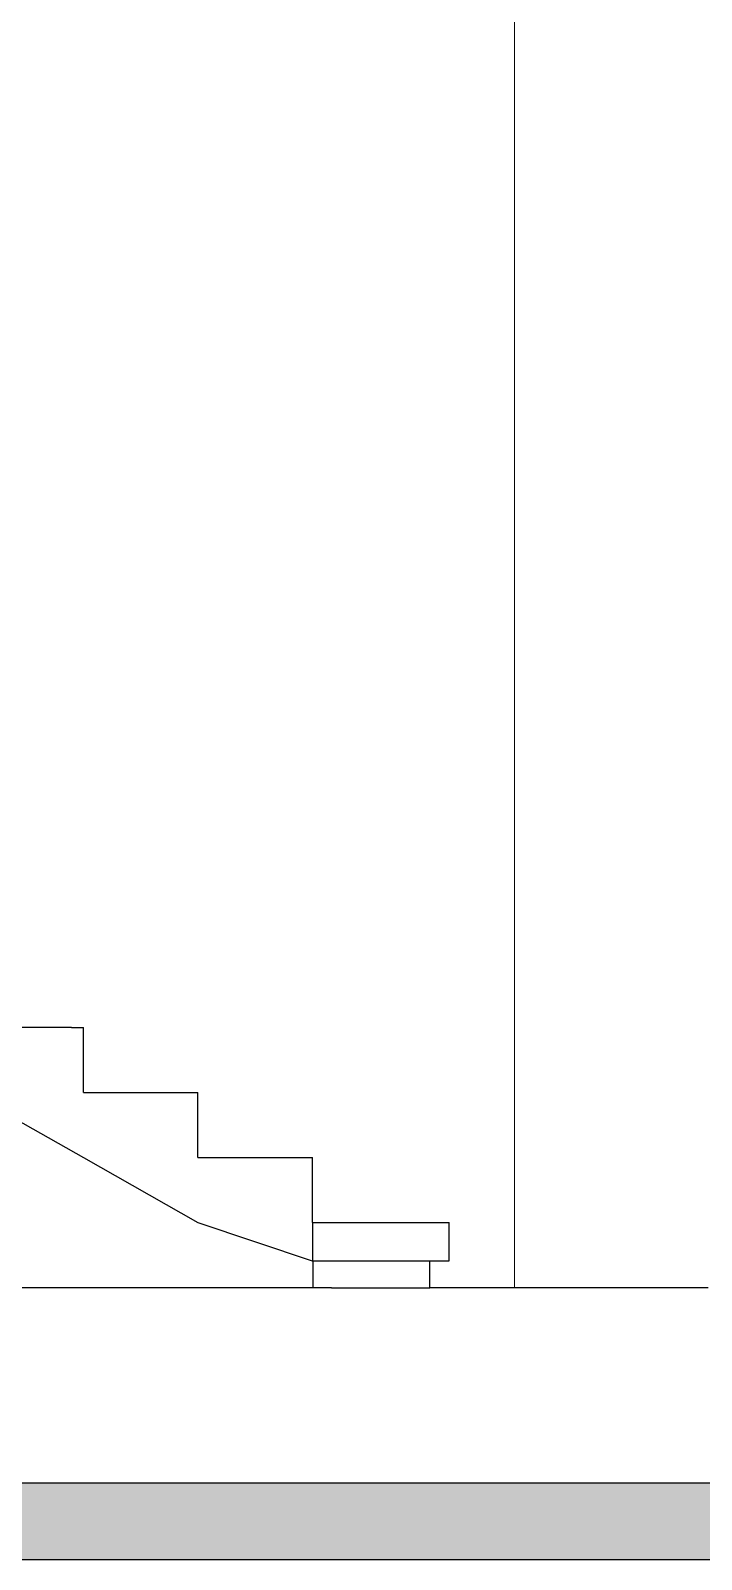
# Model space of a CAD drawing. Header units: metres. Extents: x 294 to 1101, y -498 to -355.
# Drawn here: x 615.47 to 617.223, y -471.395 to -467.4 of the extents above; entities that cross this region are included whole.
import ezdxf

# ---------------------------------------------------------------- set-up
doc = ezdxf.new("R2010")
doc.units = ezdxf.units.M
doc.layers.add('19-JARDINERIA', color=80, linetype='Continuous', lineweight=0)
doc.layers.add('wall', color=7, linetype='Continuous', lineweight=25)
doc.layers.add('SectionCutEdges', color=7, linetype='Continuous')

msp = doc.modelspace()

# ---------------------------------------------------------------- hatches: boundary and pattern name
at = {"layer": 'wall'}
h = msp.add_hatch(color=256, dxfattribs=at)
h.dxf.hatch_style = 1
h.paths.add_polyline_path([(630.3583, -471.1949), (626.3855, -471.1949), (625.9803, -471.1949), (625.9791, -471.1949), (625.9774, -471.1949), (625.9757, -471.1949), (625.9739, -471.1949), (625.9721, -471.1949), (625.9702, -471.1949), (625.9683, -471.1949), (625.9664, -471.1949), (625.9645, -471.1949), (625.9626, -471.1949), (625.9606, -471.1949), (625.9587, -471.1949), (625.9568, -471.1949), (625.9549, -471.1949), (625.9531, -471.1949), (625.9512, -471.1949), (625.9495, -471.1949), (625.9477, -471.1949), (625.9461, -471.1949), (625.9445, -471.1949), (625.943, -471.1949), (625.5182, -471.1949), (625.5167, -471.1949), (625.5154, -471.1949), (625.5141, -471.1949), (625.5129, -471.1949), (625.5119, -471.1949), (625.5109, -471.1949), (625.51, -471.1949), (625.5093, -471.1949), (625.5086, -471.1949), (625.5081, -471.1949), (625.5077, -471.1949), (625.5074, -471.1949), (625.5072, -471.1949), (625.5072, -471.1949), (625.1074, -471.1949), (620.6804, -471.1949), (618.3734, -471.1949), (617.7511, -471.1949), (617.4254, -471.1949), (617.4195, -471.1949), (617.4161, -471.1949), (617.4105, -471.1949), (617.4101, -471.1949), (617.1279, -471.1949), (617.1214, -471.1949), (617.1149, -471.1949), (617.1084, -471.1949), (617.102, -471.1949), (617.0958, -471.1949), (617.0897, -471.1949), (617.0837, -471.1949), (617.0779, -471.1949), (617.0724, -471.1949), (617.067, -471.1949), (617.0572, -471.1949), (617.0486, -471.1949), (617.0413, -471.1949), (617.0382, -471.1949), (617.0313, -471.1949), (617.0298, -471.1949), (617.0288, -471.1949), (617.0281, -471.1949), (617.0279, -471.1949), (615.3262, -471.1949), (615.3262, -471.3949), (630.3583, -471.3949)])

# ---------------------------------------------------------------- linework, layer by layer
for p, q in [((616.2063, -470.5149), (616.2062, -470.5149)), ((616.2068, -470.5149), (616.2063, -470.5149)), ((616.2068, -470.6149), (616.2062, -470.6149)), ((616.2086, -470.6849), (616.2086, -470.6149)), ((616.1985, -470.6849), (615.4393, -470.6849)), ((615.5759, -470.6849), (615.5703, -470.6849)), ((615.5788, -470.6849), (615.5759, -470.6849)), ((615.6039, -470.6849), (615.5788, -470.6849)), ((615.6065, -470.6849), (615.6039, -470.6849)), ((615.8698, -470.6849), (615.8635, -470.6849)), ((615.8731, -470.6849), (615.8698, -470.6849)), ((615.8966, -470.6849), (615.8731, -470.6849)), ((615.907, -470.6849), (615.8966, -470.6849)), ((616.1609, -470.6849), (616.1541, -470.6849)), ((616.1644, -470.6849), (616.1609, -470.6849)), ((616.1932, -470.6849), (616.1644, -470.6849)), ((616.2072, -470.6849), (616.1932, -470.6849)), ((616.2086, -470.6849), (616.1985, -470.6849)), ((616.7344, -470.6849), (616.5139, -470.6849)), ((616.5239, -470.6849), (616.5139, -470.6849)), ((616.5515, -470.6849), (616.5239, -470.6849)), ((616.5643, -470.6849), (616.5515, -470.6849)), ((616.671, -470.6849), (616.5826, -470.6849)), ((616.6236, -470.6849), (616.6234, -470.6849)), ((616.6241, -470.6849), (616.6236, -470.6849)), ((616.625, -470.6849), (616.6241, -470.6849)), ((616.6262, -470.6849), (616.625, -470.6849)), ((616.6277, -470.6849), (616.6262, -470.6849)), ((616.6295, -470.6849), (616.6277, -470.6849)), ((616.6317, -470.6849), (616.6295, -470.6849)), ((616.6342, -470.6849), (616.6317, -470.6849)), ((616.6369, -470.6849), (616.6342, -470.6849)), ((616.64, -470.6849), (616.6369, -470.6849)), ((616.6433, -470.6849), (616.64, -470.6849)), ((616.6469, -470.6849), (616.6433, -470.6849)), ((616.6507, -470.6849), (616.6469, -470.6849)), ((616.6548, -470.6849), (616.6507, -470.6849)), ((616.659, -470.6849), (616.6548, -470.6849)), ((616.6635, -470.6849), (616.659, -470.6849)), ((616.6681, -470.6849), (616.6635, -470.6849)), ((616.6729, -470.6849), (616.6681, -470.6849)), ((616.6711, -470.6849), (616.671, -470.6849)), ((616.6713, -470.6849), (616.6711, -470.6849)), ((616.6716, -470.6849), (616.6713, -470.6849)), ((616.6721, -470.6849), (616.6716, -470.6849)), ((616.6727, -470.6849), (616.6721, -470.6849)), ((616.6735, -470.6849), (616.6727, -470.6849)), ((616.6778, -470.6849), (616.6729, -470.6849)), ((616.6744, -470.6849), (616.6735, -470.6849)), ((616.6754, -470.6849), (616.6744, -470.6849)), ((616.6765, -470.6849), (616.6754, -470.6849)), ((616.6777, -470.6849), (616.6765, -470.6849)), ((616.6791, -470.6849), (616.6777, -470.6849)), ((616.6828, -470.6849), (616.6778, -470.6849)), ((616.6805, -470.6849), (616.6791, -470.6849)), ((616.6821, -470.6849), (616.6805, -470.6849)), ((616.6837, -470.6849), (616.6821, -470.6849)), ((616.6879, -470.6849), (616.6828, -470.6849)), ((616.6855, -470.6849), (616.6837, -470.6849)), ((616.6873, -470.6849), (616.6855, -470.6849)), ((616.6891, -470.6849), (616.6873, -470.6849)), ((616.6931, -470.6849), (616.6879, -470.6849)), ((616.6911, -470.6849), (616.6891, -470.6849)), ((616.6931, -470.6849), (616.6911, -470.6849)), ((616.6951, -470.6849), (616.6931, -470.6849)), ((616.6983, -470.6849), (616.6931, -470.6849)), ((616.6972, -470.6849), (616.6951, -470.6849)), ((616.6993, -470.6849), (616.6972, -470.6849)), ((616.7035, -470.6849), (616.6983, -470.6849)), ((616.7014, -470.6849), (616.6993, -470.6849)), ((616.7035, -470.6849), (616.7014, -470.6849)), ((616.7056, -470.6849), (616.7035, -470.6849)), ((616.7088, -470.6849), (616.7035, -470.6849)), ((616.7078, -470.6849), (616.7056, -470.6849)), ((616.7099, -470.6849), (616.7078, -470.6849)), ((616.714, -470.6849), (616.7088, -470.6849)), ((616.7119, -470.6849), (616.7099, -470.6849)), ((616.714, -470.6849), (616.7119, -470.6849)), ((616.716, -470.6849), (616.714, -470.6849)), ((616.7191, -470.6849), (616.714, -470.6849)), ((616.7179, -470.6849), (616.716, -470.6849)), ((616.7198, -470.6849), (616.7179, -470.6849)), ((616.7242, -470.6849), (616.7191, -470.6849)), ((616.7216, -470.6849), (616.7198, -470.6849)), ((616.7233, -470.6849), (616.7216, -470.6849)), ((616.7249, -470.6849), (616.7233, -470.6849)), ((616.7293, -470.6849), (616.7242, -470.6849)), ((616.7265, -470.6849), (616.7249, -470.6849)), ((616.728, -470.6849), (616.7265, -470.6849)), ((616.7293, -470.6849), (616.728, -470.6849)), ((616.7305, -470.6849), (616.7293, -470.6849)), ((616.7342, -470.6849), (616.7293, -470.6849)), ((616.7317, -470.6849), (616.7305, -470.6849)), ((616.7327, -470.6849), (616.7317, -470.6849)), ((616.7335, -470.6849), (616.7327, -470.6849)), ((616.7343, -470.6849), (616.7335, -470.6849)), ((616.7389, -470.6849), (616.7342, -470.6849)), ((616.7349, -470.6849), (616.7343, -470.6849)), ((616.8803, -470.6849), (616.7344, -470.6849)), ((616.7354, -470.6849), (616.7349, -470.6849)), ((616.7357, -470.6849), (616.7354, -470.6849)), ((616.736, -470.6849), (616.7357, -470.6849)), ((616.8245, -470.6849), (616.736, -470.6849)), ((616.736, -470.6849), (616.736, -470.6849)), ((616.7436, -470.6849), (616.7389, -470.6849)), ((616.748, -470.6849), (616.7436, -470.6849)), ((616.7523, -470.6849), (616.748, -470.6849)), ((616.7563, -470.6849), (616.7523, -470.6849)), ((616.7601, -470.6849), (616.7563, -470.6849)), ((616.7637, -470.6849), (616.7601, -470.6849)), ((616.767, -470.6849), (616.7637, -470.6849)), ((616.7701, -470.6849), (616.767, -470.6849)), ((616.7729, -470.6849), (616.7701, -470.6849)), ((616.7753, -470.6849), (616.7729, -470.6849)), ((616.7775, -470.6849), (616.7753, -470.6849)), ((616.7793, -470.6849), (616.7775, -470.6849)), ((616.7809, -470.6849), (616.7793, -470.6849)), ((616.7821, -470.6849), (616.7809, -470.6849)), ((616.7829, -470.6849), (616.7821, -470.6849)), ((616.7834, -470.6849), (616.7829, -470.6849)), ((616.7836, -470.6849), (616.7834, -470.6849)), ((617.0351, -470.6849), (616.9584, -470.6849)), ((605.0948, -471.1949), (632.806, -471.1949)), ((605.0948, -471.1949), (632.806, -471.1949)), ((613.2644, -471.1949), (617.1316, -471.1949)), ((613.2644, -471.1949), (617.1029, -471.1949)), ((613.2644, -471.1949), (616.6316, -471.1949)), ((614.4352, -471.1949), (616.2172, -471.1949)), ((614.6661, -471.1949), (615.9765, -471.1949)), ((615.2801, -471.1949), (615.5054, -471.1949)), ((615.2829, -471.1949), (615.5005, -471.1949)), ((615.4268, -471.1949), (615.7527, -471.1949)), ((615.5005, -471.1949), (615.5788, -471.1949)), ((615.5054, -471.1949), (615.5759, -471.1949)), ((615.5759, -471.1949), (615.8118, -471.1949)), ((615.5788, -471.1949), (615.8124, -471.1949)), ((615.7527, -471.1949), (616.0733, -471.1949)), ((615.8118, -471.1949), (615.8698, -471.1949)), ((615.8124, -471.1949), (615.8731, -471.1949)), ((615.8698, -471.1949), (616.1135, -471.1949)), ((615.8731, -471.1949), (616.1193, -471.1949)), ((615.9765, -471.1949), (615.983, -471.1949)), ((615.983, -471.1949), (615.9895, -471.1949)), ((615.9895, -471.1949), (615.996, -471.1949)), ((615.996, -471.1949), (616.0024, -471.1949)), ((616.0024, -471.1949), (616.0086, -471.1949)), ((616.0086, -471.1949), (616.0148, -471.1949)), ((616.0148, -471.1949), (616.0207, -471.1949)), ((616.0207, -471.1949), (616.0265, -471.1949)), ((616.0265, -471.1949), (616.032, -471.1949)), ((616.032, -471.1949), (616.0374, -471.1949)), ((616.0374, -471.1949), (616.0424, -471.1949)), ((616.0424, -471.1949), (616.0472, -471.1949)), ((616.0472, -471.1949), (616.0517, -471.1949)), ((616.0517, -471.1949), (616.0558, -471.1949)), ((616.0558, -471.1949), (616.0596, -471.1949)), ((616.0596, -471.1949), (616.0631, -471.1949)), ((616.0631, -471.1949), (616.0662, -471.1949)), ((616.0662, -471.1949), (616.0689, -471.1949)), ((616.0689, -471.1949), (616.0712, -471.1949)), ((616.0712, -471.1949), (616.0731, -471.1949)), ((616.0731, -471.1949), (616.0746, -471.1949)), ((616.0733, -471.1949), (616.3874, -471.1949)), ((616.0746, -471.1949), (616.0756, -471.1949)), ((616.0756, -471.1949), (616.0763, -471.1949)), ((616.0763, -471.1949), (616.0765, -471.1949)), ((616.1135, -471.1949), (616.1609, -471.1949)), ((616.1193, -471.1949), (616.1644, -471.1949)), ((616.1609, -471.1949), (616.4092, -471.1949)), ((616.1644, -471.1949), (616.4201, -471.1949)), ((616.2652, -471.1949), (616.5208, -471.1949)), ((616.4092, -471.1949), (616.4093, -471.1949)), ((616.4201, -471.1949), (616.4203, -471.1949)), ((616.6234, -471.1949), (616.6236, -471.1949)), ((616.6236, -471.1949), (616.6241, -471.1949)), ((616.6241, -471.1949), (616.625, -471.1949)), ((616.625, -471.1949), (616.6262, -471.1949)), ((616.6262, -471.1949), (616.6277, -471.1949)), ((616.6277, -471.1949), (616.6295, -471.1949)), ((616.6295, -471.1949), (616.6317, -471.1949)), ((616.6317, -471.1949), (616.6342, -471.1949)), ((616.6342, -471.1949), (616.6369, -471.1949)), ((616.6369, -471.1949), (616.64, -471.1949)), ((616.64, -471.1949), (616.6433, -471.1949)), ((616.6433, -471.1949), (616.6469, -471.1949)), ((616.6469, -471.1949), (616.6507, -471.1949)), ((616.6507, -471.1949), (616.6548, -471.1949)), ((616.6548, -471.1949), (616.659, -471.1949)), ((616.659, -471.1949), (616.6635, -471.1949)), ((616.6635, -471.1949), (616.6681, -471.1949)), ((616.6681, -471.1949), (616.6729, -471.1949)), ((616.671, -471.1949), (616.6711, -471.1949)), ((616.6711, -471.1949), (616.6713, -471.1949)), ((616.6713, -471.1949), (616.6716, -471.1949)), ((616.6716, -471.1949), (616.6721, -471.1949)), ((616.6721, -471.1949), (616.6727, -471.1949)), ((616.6727, -471.1949), (616.6735, -471.1949)), ((616.6729, -471.1949), (616.6778, -471.1949)), ((616.6735, -471.1949), (616.6744, -471.1949)), ((616.6744, -471.1949), (616.6754, -471.1949)), ((616.6754, -471.1949), (616.6765, -471.1949)), ((616.6765, -471.1949), (616.6777, -471.1949)), ((616.6777, -471.1949), (616.6791, -471.1949)), ((616.6778, -471.1949), (616.6828, -471.1949)), ((616.6791, -471.1949), (616.6805, -471.1949)), ((616.6805, -471.1949), (616.6821, -471.1949)), ((616.6821, -471.1949), (616.6837, -471.1949)), ((616.6828, -471.1949), (616.6879, -471.1949)), ((616.6837, -471.1949), (616.6855, -471.1949)), ((616.6855, -471.1949), (616.6873, -471.1949)), ((616.6873, -471.1949), (616.6891, -471.1949)), ((616.6879, -471.1949), (616.6931, -471.1949)), ((616.6891, -471.1949), (616.6911, -471.1949)), ((616.6911, -471.1949), (616.6931, -471.1949)), ((616.6931, -471.1949), (616.6951, -471.1949)), ((616.6931, -471.1949), (616.6983, -471.1949)), ((616.6951, -471.1949), (616.6972, -471.1949)), ((616.6972, -471.1949), (616.6993, -471.1949)), ((616.6983, -471.1949), (616.7035, -471.1949)), ((616.6993, -471.1949), (616.7014, -471.1949)), ((616.7014, -471.1949), (616.7035, -471.1949)), ((616.7035, -471.1949), (616.7056, -471.1949)), ((616.7035, -471.1949), (616.7088, -471.1949)), ((616.7056, -471.1949), (616.7078, -471.1949)), ((616.7078, -471.1949), (616.7099, -471.1949)), ((616.7088, -471.1949), (616.714, -471.1949)), ((616.7099, -471.1949), (616.7119, -471.1949)), ((616.7119, -471.1949), (616.714, -471.1949)), ((616.714, -471.1949), (616.716, -471.1949)), ((616.714, -471.1949), (616.7191, -471.1949)), ((616.716, -471.1949), (616.7179, -471.1949)), ((616.7179, -471.1949), (616.7198, -471.1949)), ((616.7191, -471.1949), (616.7242, -471.1949)), ((616.7198, -471.1949), (616.7216, -471.1949)), ((616.7216, -471.1949), (616.7233, -471.1949)), ((616.7233, -471.1949), (616.7249, -471.1949)), ((616.7242, -471.1949), (616.7293, -471.1949)), ((616.7249, -471.1949), (616.7265, -471.1949)), ((616.7265, -471.1949), (616.728, -471.1949)), ((616.728, -471.1949), (616.7293, -471.1949)), ((616.7293, -471.1949), (616.7305, -471.1949)), ((616.7293, -471.1949), (616.7342, -471.1949)), ((616.7305, -471.1949), (616.7317, -471.1949)), ((616.7317, -471.1949), (616.7327, -471.1949)), ((616.7327, -471.1949), (616.7335, -471.1949)), ((616.7335, -471.1949), (616.7343, -471.1949)), ((616.7342, -471.1949), (616.7389, -471.1949)), ((616.7343, -471.1949), (616.7349, -471.1949)), ((616.7349, -471.1949), (616.7354, -471.1949)), ((616.7354, -471.1949), (616.7357, -471.1949)), ((616.7357, -471.1949), (616.736, -471.1949)), ((616.736, -471.1949), (616.736, -471.1949)), ((616.7389, -471.1949), (616.7436, -471.1949)), ((616.7436, -471.1949), (616.748, -471.1949)), ((616.748, -471.1949), (616.7523, -471.1949)), ((616.7523, -471.1949), (616.7563, -471.1949)), ((616.7563, -471.1949), (616.7601, -471.1949)), ((616.7601, -471.1949), (616.7637, -471.1949)), ((616.7637, -471.1949), (616.767, -471.1949)), ((616.767, -471.1949), (616.7701, -471.1949)), ((616.7701, -471.1949), (616.7729, -471.1949)), ((616.7729, -471.1949), (616.7753, -471.1949)), ((616.7753, -471.1949), (616.7775, -471.1949)), ((616.7775, -471.1949), (616.7793, -471.1949)), ((616.7793, -471.1949), (616.7809, -471.1949)), ((616.7809, -471.1949), (616.7821, -471.1949)), ((616.7821, -471.1949), (616.7829, -471.1949)), ((616.7829, -471.1949), (616.7834, -471.1949)), ((616.7834, -471.1949), (616.7836, -471.1949)), ((617.0279, -471.1949), (617.0281, -471.1949)), ((617.0281, -471.1949), (617.0288, -471.1949)), ((617.0288, -471.1949), (617.0298, -471.1949)), ((617.0298, -471.1949), (617.0313, -471.1949)), ((617.0313, -471.1949), (617.0332, -471.1949)), ((617.0332, -471.1949), (617.0355, -471.1949)), ((617.0355, -471.1949), (617.0382, -471.1949)), ((617.0382, -471.1949), (617.0413, -471.1949)), ((617.0413, -471.1949), (617.0448, -471.1949)), ((617.0448, -471.1949), (617.0486, -471.1949)), ((617.0486, -471.1949), (617.0527, -471.1949)), ((617.0527, -471.1949), (617.0572, -471.1949)), ((617.0572, -471.1949), (617.062, -471.1949)), ((617.062, -471.1949), (617.067, -471.1949)), ((617.067, -471.1949), (617.0724, -471.1949)), ((617.0724, -471.1949), (617.0779, -471.1949)), ((617.0779, -471.1949), (617.0837, -471.1949)), ((617.0837, -471.1949), (617.0897, -471.1949)), ((617.0897, -471.1949), (617.0958, -471.1949)), ((617.0958, -471.1949), (617.102, -471.1949)), ((617.102, -471.1949), (617.1084, -471.1949)), ((617.1084, -471.1949), (617.1149, -471.1949)), ((617.1149, -471.1949), (617.1214, -471.1949)), ((617.1214, -471.1949), (617.1279, -471.1949)), ((617.1279, -471.1949), (617.4254, -471.1949)), ((604.2469, -471.3949), (642.8579, -471.3949))]:
    msp.add_line(p, q)
at = {"layer": '19-JARDINERIA', "color": 251}
msp.add_line((616.7344, -470.6849), (616.7344, -467.3449), dxfattribs=at)
at = {"layer": 'SectionCutEdges'}
for p, q in [((615.5135, -470.0049), (615.3178, -470.0049)), ((615.5209, -470.0049), (615.5135, -470.0049)), ((615.5282, -470.0049), (615.5209, -470.0049)), ((615.5355, -470.0049), (615.5282, -470.0049)), ((615.5426, -470.0049), (615.5355, -470.0049)), ((615.5493, -470.0049), (615.5426, -470.0049)), ((615.5555, -470.0049), (615.5493, -470.0049)), ((615.5611, -470.0049), (615.5555, -470.0049)), ((615.5661, -470.0049), (615.5611, -470.0049)), ((615.5702, -470.0049), (615.5661, -470.0049)), ((615.5735, -470.0049), (615.5702, -470.0049)), ((615.5758, -470.0049), (615.5735, -470.0049)), ((615.5772, -470.0049), (615.5758, -470.0049)), ((615.5772, -470.0049), (615.5839, -470.0049)), ((615.5839, -470.0049), (615.5952, -470.0049)), ((615.5952, -470.0049), (615.603, -470.0049)), ((615.603, -470.0049), (615.604, -470.0049)), ((615.604, -470.0049), (615.6084, -470.0049)), ((615.6084, -470.1749), (615.6084, -470.0049)), ((615.6084, -470.1749), (615.6083, -470.1749)), ((615.6084, -470.1749), (615.907, -470.1749)), ((615.907, -470.2749), (615.907, -470.1749)), ((615.907, -470.3449), (615.907, -470.2749)), ((615.907, -470.3449), (616.2069, -470.3449)), ((616.2069, -470.4449), (616.2069, -470.3449)), ((616.2063, -470.4449), (616.2069, -470.4449)), ((616.2069, -470.5149), (616.2069, -470.4449)), ((616.2068, -470.5149), (616.2068, -470.6149)), ((616.2069, -470.5149), (616.2068, -470.5149)), ((616.2069, -470.5149), (616.5641, -470.5149)), ((616.5641, -470.6149), (616.5641, -470.5149)), ((616.2068, -470.6149), (616.2086, -470.6149)), ((616.2086, -470.6149), (616.2215, -470.6149)), ((616.2215, -470.6149), (616.2363, -470.6149)), ((616.2363, -470.6149), (616.2479, -470.6149)), ((616.2479, -470.6149), (616.2561, -470.6149)), ((616.2561, -470.6149), (616.2568, -470.6149)), ((616.2568, -470.6149), (616.5139, -470.6149)), ((616.5139, -470.6849), (616.5139, -470.6149)), ((616.5139, -470.6149), (616.5641, -470.6149)), ((616.2086, -470.6849), (613.0644, -470.6849)), ((616.2215, -470.6849), (616.2086, -470.6849)), ((616.2363, -470.6849), (616.2215, -470.6849)), ((616.2479, -470.6849), (616.2363, -470.6849)), ((616.2561, -470.6849), (616.2479, -470.6849)), ((616.2568, -470.6849), (616.2561, -470.6849)), ((616.2568, -470.6849), (616.5139, -470.6849)), ((616.7344, -470.6849), (616.5139, -470.6849)), ((616.7514, -470.6849), (616.7344, -470.6849)), ((616.7686, -470.6849), (616.7514, -470.6849)), ((616.786, -470.6849), (616.7686, -470.6849)), ((616.8034, -470.6849), (616.786, -470.6849)), ((616.8211, -470.6849), (616.8034, -470.6849)), ((616.8388, -470.6849), (616.8211, -470.6849)), ((616.8567, -470.6849), (616.8388, -470.6849)), ((616.8747, -470.6849), (616.8567, -470.6849)), ((616.8928, -470.6849), (616.8747, -470.6849)), ((616.9111, -470.6849), (616.8928, -470.6849)), ((616.9295, -470.6849), (616.9111, -470.6849)), ((616.948, -470.6849), (616.9295, -470.6849)), ((616.9666, -470.6849), (616.948, -470.6849)), ((616.9854, -470.6849), (616.9666, -470.6849)), ((617.0043, -470.6849), (616.9854, -470.6849)), ((617.0234, -470.6849), (617.0043, -470.6849)), ((617.0425, -470.6849), (617.0234, -470.6849)), ((617.0618, -470.6849), (617.0425, -470.6849)), ((617.0812, -470.6849), (617.0618, -470.6849)), ((617.1008, -470.6849), (617.0812, -470.6849)), ((617.1205, -470.6849), (617.1008, -470.6849)), ((617.1403, -470.6849), (617.1205, -470.6849)), ((617.1602, -470.6849), (617.1403, -470.6849)), ((617.1802, -470.6849), (617.1602, -470.6849)), ((617.2004, -470.6849), (617.1802, -470.6849)), ((617.2206, -470.6849), (617.2004, -470.6849)), ((617.241, -470.6849), (617.2206, -470.6849)), ((611.0483, -471.1949), (633.7478, -471.1949))]:
    msp.add_line(p, q, dxfattribs=at)
at = {"layer": 'wall'}
for p, q in [((615.308, -470.1749), (615.6083, -470.3449)), ((615.6083, -470.3449), (615.907, -470.5149)), ((615.907, -470.5149), (616.2062, -470.6149))]:
    msp.add_line(p, q, dxfattribs=at)

doc.saveas('drawing.dxf')
